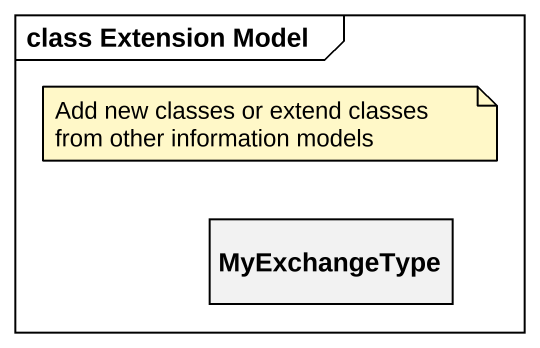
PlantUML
@startuml
mainframe class Extension Model
hide circle
hide empty members
class MyExchangeType
note as N1
  Add new classes or extend classes from other information models
end note
@enduml
